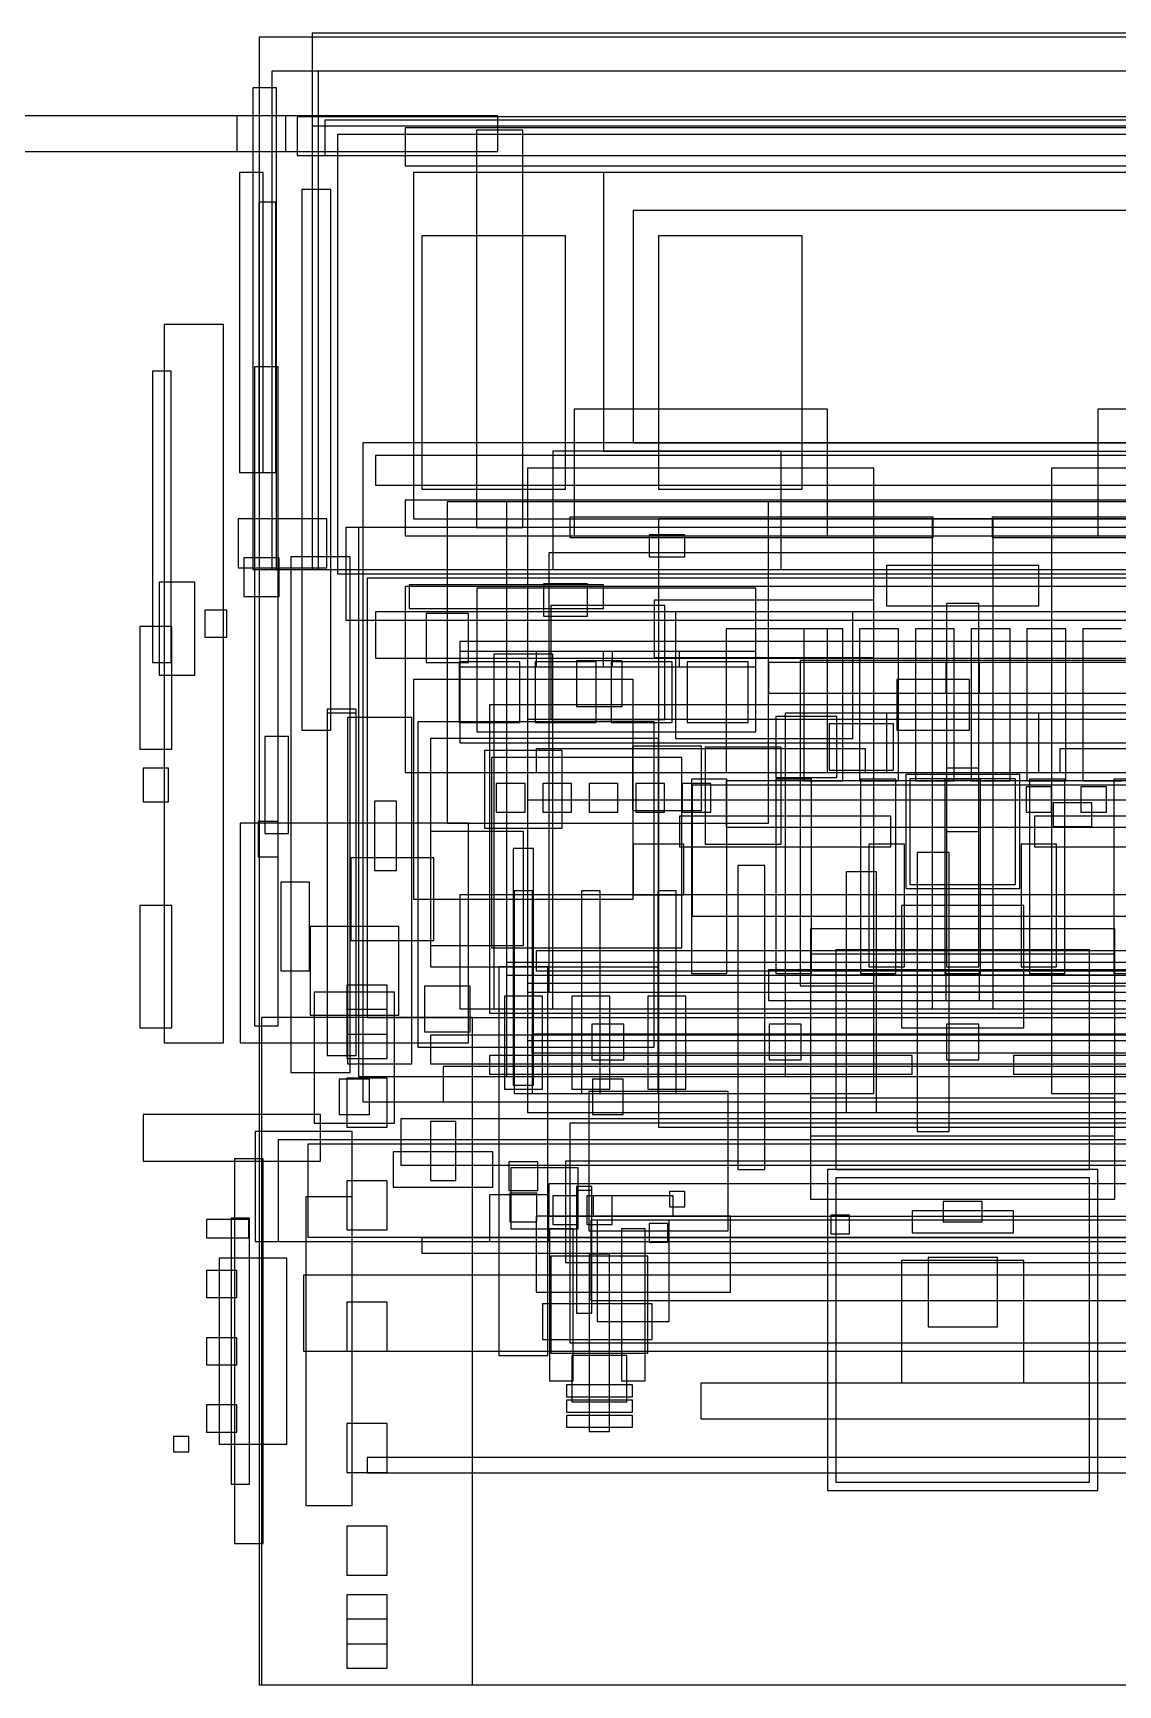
# Model space of a CAD drawing. Header units: millimetres. Extents: x 0 to 5970, y -974 to 4455.
# Drawn here: x 3900 to 5184, y 2500 to 4455 of the extents above; entities that cross this region are included whole.
import ezdxf

# ---------------------------------------------------------------- set-up
doc = ezdxf.new("R2010")
doc.units = ezdxf.units.MM

msp = doc.modelspace()

# ---------------------------------------------------------------- linework, layer by layer
at = {"layer": 'BODY'}
for p, q in [((5660, 4343), (4340, 4343)), ((4340, 4343), (4340, 4298)), ((5740, 4335), (4260, 4335)), ((4260, 4335), (4260, 3815)), ((4479.5, 4340), (4424.5, 4340)), ((4424.5, 4340), (4424.5, 3870)), ((4479.5, 3870), (4479.5, 4340)), ((4340, 4298), (5660, 4298)), ((5650, 4290), (4350, 4290)), ((4350, 4290), (4350, 3880)), ((4125, 4110), (4055, 4110)), ((4055, 4110), (4055, 3260)), ((4125, 3260), (4125, 4110)), ((4063, 4055), (4041, 4055)), ((4041, 4055), (4041, 3710)), ((4063, 3710), (4063, 4055)), ((4190, 4060), (4162, 4060)), ((4162, 4060), (4162, 3280)), ((4190, 4060), (4162, 4060)), ((4162, 4060), (4162, 3280)), ((4190, 3280), (4190, 4060)), ((4190, 3280), (4190, 4060)), ((5710, 3970), (4290, 3970)), ((4290, 3970), (4290, 3190)), ((5695, 3955), (4305, 3955)), ((4305, 3955), (4305, 3920)), ((4305, 3920), (5695, 3920)), ((5660, 3902), (4340, 3902)), ((4340, 3902), (4340, 3860)), ((4247.5, 3880), (4142.5, 3880)), ((4142.5, 3880), (4142.5, 3822)), ((4247.5, 3822), (4247.5, 3880)), ((4350, 3880), (5650, 3880)), ((4965, 3882), (4535, 3882)), ((4535, 3882), (4535, 3858)), ((5360, 3880), (4640, 3880)), ((4640, 3880), (4640, 3160)), ((5036, 3880), (4964, 3880)), ((4964, 3880), (4964, 3300)), ((4965, 3858), (4965, 3882)), ((5465, 3882), (5035, 3882)), ((5035, 3882), (5035, 3858)), ((5036, 3300), (5036, 3880)), ((5730, 3870), (4270, 3870)), ((4270, 3870), (4270, 3760)), ((5715, 3870), (4285, 3870)), ((4285, 3870), (4285, 3220)), ((4340, 3860), (5660, 3860)), ((4424.5, 3870), (4479.5, 3870)), ((4535, 3858), (4965, 3858)), ((4671, 3861), (4629, 3861)), ((4629, 3861), (4629, 3835)), ((4671, 3835), (4671, 3861)), ((5035, 3858), (5465, 3858)), ((4275, 3835), (4205, 3835)), ((4205, 3835), (4205, 3225)), ((4275, 3225), (4275, 3835)), ((4629, 3835), (4671, 3835)), ((4142.5, 3822), (4247.5, 3822)), ((4260, 3815), (5740, 3815)), ((5090, 3825), (4910, 3825)), ((4910, 3825), (4910, 3777)), ((5090, 3777), (5090, 3825)), ((4091, 3805), (4049, 3805)), ((4049, 3805), (4049, 3695)), ((4091, 3695), (4091, 3805)), ((5705, 3810), (4295, 3810)), ((4295, 3810), (4295, 3290)), ((4575, 3802), (4345, 3802)), ((4345, 3802), (4345, 3774)), ((4556, 3803), (4504, 3803)), ((4504, 3803), (4504, 3765)), ((4556, 3765), (4556, 3803)), ((4575, 3774), (4575, 3802)), ((4345, 3774), (4575, 3774)), ((4910, 3777), (5090, 3777)), ((4129, 3772), (4103, 3772)), ((4103, 3772), (4103, 3740)), ((4129, 3740), (4129, 3772)), ((4270, 3760), (5730, 3760)), ((5695, 3770), (4305, 3770)), ((4305, 3770), (4305, 3715)), ((4415, 3768), (4365, 3768)), ((4365, 3768), (4365, 3710)), ((4415, 3710), (4415, 3768)), ((4504, 3765), (4556, 3765)), ((4064, 3752.5), (4026, 3752.5)), ((4026, 3752.5), (4026, 3607.5)), ((4064, 3607.5), (4064, 3752.5)), ((4103, 3740), (4129, 3740)), ((5595, 3735), (4405, 3735)), ((4405, 3735), (4405, 3615)), ((4305, 3715), (5695, 3715)), ((4515, 3720), (4445, 3720)), ((4445, 3720), (4445, 3300)), ((4515, 3300), (4515, 3720)), ((4041, 3710), (4063, 3710)), ((4049, 3695), (4091, 3695)), ((4365, 3710), (4415, 3710)), ((4597, 3712), (4543, 3712)), ((4543, 3712), (4543, 3658)), ((4597, 3658), (4597, 3712)), ((5192.5, 3712.5), (4807.5, 3712.5)), ((4807.5, 3712.5), (4807.5, 3327.5)), ((4543, 3658), (4597, 3658)), ((4282, 3655), (4248, 3655)), ((4248, 3655), (4248, 3245)), ((4282, 3650), (4248, 3650)), ((4248, 3650), (4248, 3245)), ((4282, 3245), (4282, 3655)), ((4282, 3245), (4282, 3650)), ((4635, 3640), (4355, 3640)), ((4355, 3640), (4355, 3255)), ((4635, 3255), (4635, 3640)), ((4202, 3622.5), (4174, 3622.5)), ((4174, 3622.5), (4174, 3507.5)), ((4202, 3507.5), (4202, 3622.5)), ((4026, 3607.5), (4064, 3607.5)), ((4405, 3615), (5595, 3615)), ((4060, 3585), (4030, 3585)), ((4030, 3585), (4030, 3545)), ((4060, 3545), (4060, 3585)), ((5280, 3570), (4720, 3570)), ((4720, 3570), (4720, 3515)), ((4030, 3545), (4060, 3545)), ((4415, 3520), (4145, 3520)), ((4145, 3520), (4145, 3260)), ((4190, 3522), (4166, 3522)), ((4166, 3522), (4166, 3480)), ((4190, 3480), (4190, 3522)), ((4415, 3260), (4415, 3520)), ((4174, 3507.5), (4202, 3507.5)), ((4720, 3515), (5280, 3515)), ((4166, 3480), (4190, 3480)), ((4374, 3479), (4276, 3479)), ((4276, 3479), (4276, 3381)), ((4374, 3381), (4374, 3479)), ((4227, 3450), (4193, 3450)), ((4193, 3450), (4193, 3345)), ((4227, 3345), (4227, 3450)), ((4064, 3422.5), (4026, 3422.5)), ((4026, 3422.5), (4026, 3277.5)), ((4064, 3277.5), (4064, 3422.5)), ((5595, 3435), (4405, 3435)), ((4405, 3435), (4405, 3300)), ((5180, 3395), (4820, 3395)), ((4820, 3395), (4820, 3160)), ((5180, 3160), (5180, 3395)), ((4276, 3381), (4374, 3381)), ((5180, 3365), (4820, 3365)), ((4820, 3365), (4820, 3195)), ((5180, 3195), (5180, 3365)), ((4193, 3345), (4227, 3345)), ((4417, 3327), (4363, 3327)), ((4363, 3327), (4363, 3273)), ((4417, 3273), (4417, 3327)), ((4807.5, 3327.5), (5192.5, 3327.5)), ((4327.5, 3320), (4232.5, 3320)), ((4232.5, 3320), (4232.5, 3165)), ((4327.5, 3165), (4327.5, 3320)), ((4295, 3290), (5705, 3290)), ((4405, 3300), (5595, 3300)), ((4445, 3300), (4515, 3300)), ((4964, 3300), (5036, 3300)), ((4026, 3277.5), (4064, 3277.5)), ((4162, 3280), (4190, 3280)), ((4162, 3280), (4190, 3280)), ((4363, 3273), (4417, 3273)), ((5630, 3269), (4370, 3269)), ((4370, 3269), (4370, 3235)), ((5630, 3269), (4370, 3269)), ((4370, 3269), (4370, 3235)), ((5630, 3269), (4370, 3269)), ((4370, 3269), (4370, 3235)), ((5630, 3269), (4370, 3269)), ((4370, 3269), (4370, 3235)), ((5630, 3269), (4370, 3269)), ((4370, 3269), (4370, 3235)), ((5630, 3269), (4370, 3269)), ((4370, 3269), (4370, 3235)), ((4599, 3282), (4561, 3282)), ((4561, 3282), (4561, 3240)), ((4599, 3240), (4599, 3282)), ((4809, 3282), (4771, 3282)), ((4771, 3282), (4771, 3240)), ((4809, 3240), (4809, 3282)), ((5019, 3282), (4981, 3282)), ((4981, 3282), (4981, 3240)), ((5019, 3240), (5019, 3282)), ((4055, 3260), (4125, 3260)), ((4145, 3260), (4415, 3260)), ((4355, 3255), (4635, 3255)), ((4248, 3245), (4282, 3245)), ((4248, 3245), (4282, 3245)), ((4370, 3235), (5630, 3235)), ((4370, 3235), (5630, 3235)), ((4370, 3235), (5630, 3235)), ((4370, 3235), (5630, 3235)), ((4370, 3235), (5630, 3235)), ((4370, 3235), (5630, 3235)), ((5615, 3232), (4385, 3232)), ((4385, 3232), (4385, 3190)), ((4561, 3240), (4599, 3240)), ((4771, 3240), (4809, 3240)), ((4981, 3240), (5019, 3240)), ((4205, 3225), (4275, 3225)), ((4285, 3220), (5715, 3220)), ((4290, 3190), (5710, 3190)), ((4385, 3190), (5615, 3190)), ((4820, 3195), (5180, 3195)), ((4240, 3175), (4030, 3175)), ((4030, 3175), (4030, 3120)), ((4240, 3120), (4240, 3175)), ((5665, 3170), (4335, 3170)), ((4335, 3170), (4335, 3115)), ((4232.5, 3165), (4327.5, 3165)), ((4640, 3160), (5360, 3160)), ((4820, 3160), (5180, 3160)), ((4030, 3120), (4240, 3120)), ((4335, 3115), (5665, 3115))]:
    msp.add_line(p, q, dxfattribs=at)
at = {"layer": 'BRAKE_SYSTEM'}
for p, q in [((4497, 3119), (4463, 3119)), ((4463, 3119), (4463, 3085)), ((4497, 3085), (4497, 3119)), ((4463, 3085), (4497, 3085)), ((4496, 3082), (4464, 3082)), ((4464, 3082), (4464, 3048)), ((4496, 3048), (4496, 3082)), ((4545, 3079), (4515, 3079)), ((4515, 3079), (4515, 3045)), ((4545, 3045), (4545, 3079)), ((4585, 3079), (4555, 3079)), ((4555, 3079), (4555, 3045)), ((4585, 3045), (4585, 3079)), ((4671, 3084), (4653, 3084)), ((4653, 3084), (4653, 3066)), ((4671, 3084), (4653, 3084)), ((4653, 3084), (4653, 3066)), ((4671, 3066), (4671, 3084)), ((4671, 3066), (4671, 3084)), ((5023, 3072), (4977, 3072)), ((4977, 3072), (4977, 3048)), ((5023, 3048), (5023, 3072)), ((4653, 3066), (4671, 3066)), ((4653, 3066), (4671, 3066)), ((4866, 3056), (4844, 3056)), ((4844, 3056), (4844, 3034)), ((4866, 3034), (4866, 3056)), ((5060, 3061), (4940, 3061)), ((4940, 3061), (4940, 3035)), ((5060, 3035), (5060, 3061)), ((4464, 3048), (4496, 3048)), ((4515, 3045), (4545, 3045)), ((4555, 3045), (4585, 3045)), ((4651, 3046), (4629, 3046)), ((4629, 3046), (4629, 3024)), ((4651, 3024), (4651, 3046)), ((4844, 3034), (4866, 3034)), ((4940, 3035), (5060, 3035)), ((4977, 3048), (5023, 3048)), ((5640, 3029), (4360, 3029)), ((4360, 3029), (4360, 3011)), ((4360, 3011), (5640, 3011)), ((4629, 3024), (4651, 3024))]:
    msp.add_line(p, q, dxfattribs=at)
at = {"layer": 'CHASSIS'}
for p, q in [((4400, 3167), (4370, 3167)), ((4370, 3167), (4370, 3097)), ((4400, 3167), (4370, 3167)), ((4370, 3167), (4370, 3097)), ((4400, 3167), (4370, 3167)), ((4370, 3167), (4370, 3097)), ((4400, 3167), (4370, 3167)), ((4370, 3167), (4370, 3097)), ((4400, 3167), (4370, 3167)), ((4370, 3167), (4370, 3097)), ((4400, 3097), (4400, 3167)), ((4400, 3097), (4400, 3167)), ((4400, 3097), (4400, 3167)), ((4400, 3097), (4400, 3167)), ((4400, 3097), (4400, 3167)), ((5810, 3145), (4190, 3145)), ((4190, 3145), (4190, 3025)), ((5775, 3140), (4225, 3140)), ((4225, 3140), (4225, 3030)), ((4444, 3131), (4326, 3131)), ((4326, 3131), (4326, 3089)), ((4444, 3131), (4326, 3131)), ((4326, 3131), (4326, 3089)), ((4444, 3131), (4326, 3131)), ((4326, 3131), (4326, 3089)), ((4444, 3131), (4326, 3131)), ((4326, 3131), (4326, 3089)), ((4444, 3131), (4326, 3131)), ((4326, 3131), (4326, 3089)), ((4444, 3089), (4444, 3131)), ((4444, 3089), (4444, 3131)), ((4444, 3089), (4444, 3131)), ((4444, 3089), (4444, 3131)), ((4444, 3089), (4444, 3131)), ((5470, 3120), (4530, 3120)), ((4530, 3120), (4530, 3000)), ((4326, 3089), (4444, 3089)), ((4326, 3089), (4444, 3089)), ((4326, 3089), (4444, 3089)), ((4326, 3089), (4444, 3089)), ((4326, 3089), (4444, 3089)), ((4370, 3097), (4400, 3097)), ((4370, 3097), (4400, 3097)), ((4370, 3097), (4400, 3097)), ((4370, 3097), (4400, 3097)), ((4370, 3097), (4400, 3097)), ((4561, 3090), (4543, 3090)), ((4543, 3090), (4543, 2940)), ((4561, 2940), (4561, 3090)), ((4510, 3080), (4440, 3080)), ((4440, 3080), (4440, 3025)), ((4510, 3080), (4440, 3080)), ((4440, 3080), (4440, 3025)), ((4510, 3080), (4440, 3080)), ((4440, 3080), (4440, 3025)), ((4510, 3080), (4440, 3080)), ((4440, 3080), (4440, 3025)), ((4510, 3080), (4440, 3080)), ((4440, 3080), (4440, 3025)), ((4510, 3025), (4510, 3080)), ((4510, 3025), (4510, 3080)), ((4510, 3025), (4510, 3080)), ((4510, 3025), (4510, 3080)), ((4510, 3025), (4510, 3080)), ((4561, 3085), (4543, 3085)), ((4543, 3085), (4543, 2940)), ((4561, 2940), (4561, 3085)), ((4657.5, 3079), (4562.5, 3079)), ((4562.5, 3079), (4562.5, 3055)), ((4657.5, 3079), (4562.5, 3079)), ((4562.5, 3079), (4562.5, 3055)), ((4657.5, 3055), (4657.5, 3079)), ((4657.5, 3055), (4657.5, 3079)), ((4725, 3055), (4495, 3055)), ((4495, 3055), (4495, 2965)), ((4725, 3055), (4495, 3055)), ((4495, 3055), (4495, 2965)), ((4725, 3055), (4495, 3055)), ((4495, 3055), (4495, 2965)), ((4725, 3055), (4495, 3055)), ((4495, 3055), (4495, 2965)), ((4725, 3055), (4495, 3055)), ((4495, 3055), (4495, 2965)), ((4725, 3055), (4495, 3055)), ((4495, 3055), (4495, 2965)), ((5440, 3050), (4560, 3050)), ((4560, 3050), (4560, 2955)), ((5440, 3050), (4560, 3050)), ((4560, 3050), (4560, 2955)), ((5440, 3050), (4560, 3050)), ((4560, 3050), (4560, 2955)), ((5440, 3050), (4560, 3050)), ((4560, 3050), (4560, 2955)), ((5440, 3050), (4560, 3050)), ((4560, 3050), (4560, 2955)), ((4562.5, 3055), (4657.5, 3055)), ((4562.5, 3055), (4657.5, 3055)), ((4652.5, 3050), (4567.5, 3050)), ((4567.5, 3050), (4567.5, 2930)), ((4652.5, 2930), (4652.5, 3050)), ((4725, 2965), (4725, 3055)), ((4725, 2965), (4725, 3055)), ((4725, 2965), (4725, 3055)), ((4725, 2965), (4725, 3055)), ((4725, 2965), (4725, 3055)), ((4725, 2965), (4725, 3055)), ((4539, 3040), (4511, 3040)), ((4511, 3040), (4511, 2860)), ((4539, 3040), (4511, 3040)), ((4511, 3040), (4511, 2860)), ((4539, 3040), (4511, 3040)), ((4511, 3040), (4511, 2860)), ((4539, 3040), (4511, 3040)), ((4511, 3040), (4511, 2860)), ((4539, 2860), (4539, 3040)), ((4539, 2860), (4539, 3040)), ((4539, 2860), (4539, 3040)), ((4539, 2860), (4539, 3040)), ((4624, 3040), (4596, 3040)), ((4596, 3040), (4596, 2860)), ((4624, 3040), (4596, 3040)), ((4596, 3040), (4596, 2860)), ((4624, 3040), (4596, 3040)), ((4596, 3040), (4596, 2860)), ((4624, 3040), (4596, 3040)), ((4596, 3040), (4596, 2860)), ((4624, 2860), (4624, 3040)), ((4624, 2860), (4624, 3040)), ((4624, 2860), (4624, 3040)), ((4624, 2860), (4624, 3040)), ((4190, 3025), (5810, 3025)), ((4225, 3030), (5775, 3030)), ((4440, 3025), (4510, 3025)), ((4440, 3025), (4510, 3025)), ((4440, 3025), (4510, 3025)), ((4440, 3025), (4510, 3025)), ((4440, 3025), (4510, 3025)), ((4627.5, 3007.5), (4512.5, 3007.5)), ((4512.5, 3007.5), (4512.5, 2892.5)), ((4530, 3000), (5470, 3000)), ((4627.5, 2892.5), (4627.5, 3007.5)), ((4495, 2965), (4725, 2965)), ((4495, 2965), (4725, 2965)), ((4495, 2965), (4725, 2965)), ((4495, 2965), (4725, 2965)), ((4495, 2965), (4725, 2965)), ((4495, 2965), (4725, 2965)), ((4560, 2955), (5440, 2955)), ((4560, 2955), (5440, 2955)), ((4560, 2955), (5440, 2955)), ((4560, 2955), (5440, 2955)), ((4560, 2955), (5440, 2955)), ((4632.5, 2951), (4502.5, 2951)), ((4502.5, 2951), (4502.5, 2909)), ((4632.5, 2951), (4502.5, 2951)), ((4502.5, 2951), (4502.5, 2909)), ((4632.5, 2951), (4502.5, 2951)), ((4502.5, 2951), (4502.5, 2909)), ((4632.5, 2951), (4502.5, 2951)), ((4502.5, 2951), (4502.5, 2909)), ((4543, 2940), (4561, 2940)), ((4543, 2940), (4561, 2940)), ((4632.5, 2909), (4632.5, 2951)), ((4632.5, 2909), (4632.5, 2951)), ((4632.5, 2909), (4632.5, 2951)), ((4632.5, 2909), (4632.5, 2951)), ((4567.5, 2930), (4652.5, 2930)), ((4502.5, 2909), (4632.5, 2909)), ((4502.5, 2909), (4632.5, 2909)), ((4502.5, 2909), (4632.5, 2909)), ((4502.5, 2909), (4632.5, 2909)), ((4512.5, 2892.5), (4627.5, 2892.5)), ((4511, 2860), (4539, 2860)), ((4511, 2860), (4539, 2860)), ((4511, 2860), (4539, 2860)), ((4511, 2860), (4539, 2860)), ((4596, 2860), (4624, 2860)), ((4596, 2860), (4624, 2860)), ((4596, 2860), (4624, 2860)), ((4596, 2860), (4624, 2860)), ((5310, 2857), (4690, 2857)), ((4690, 2857), (4690, 2815)), ((4690, 2815), (5310, 2815))]:
    msp.add_line(p, q, dxfattribs=at)
at = {"layer": 'DATUM'}
for p, q in [((4084, 2794), (4066, 2794)), ((4066, 2794), (4066, 2776)), ((4084, 2776), (4084, 2794)), ((4066, 2776), (4084, 2776)), ((5705, 2769), (4295, 2769)), ((4295, 2769), (4295, 2751)), ((5705, 2769), (4295, 2769)), ((4295, 2769), (4295, 2751)), ((4295, 2751), (5705, 2751)), ((4295, 2751), (5705, 2751))]:
    msp.add_line(p, q, dxfattribs=at)
at = {"layer": 'ENGINE_BAY'}
for p, q in [((5490, 3840), (4510, 3840)), ((4510, 3840), (4510, 3320)), ((4895, 3784), (4635, 3784)), ((4635, 3784), (4635, 3716)), ((4895, 3716), (4895, 3784)), ((5019, 3780), (4981, 3780)), ((4981, 3780), (4981, 3510)), ((5019, 3510), (5019, 3780)), ((4870, 3770), (4660, 3770)), ((4660, 3770), (4660, 3620)), ((4870, 3620), (4870, 3770)), ((4840, 3750), (4720, 3750)), ((4720, 3750), (4720, 3580)), ((4858, 3750), (4812, 3750)), ((4812, 3750), (4812, 3570)), ((4840, 3580), (4840, 3750)), ((4858, 3570), (4858, 3750)), ((4924, 3750), (4878, 3750)), ((4878, 3750), (4878, 3570)), ((4924, 3570), (4924, 3750)), ((4990, 3750), (4944, 3750)), ((4944, 3750), (4944, 3570)), ((4990, 3570), (4990, 3750)), ((5056, 3750), (5010, 3750)), ((5010, 3750), (5010, 3570)), ((5056, 3570), (5056, 3750)), ((5122, 3750), (5076, 3750)), ((5076, 3750), (5076, 3570)), ((5122, 3570), (5122, 3750)), ((5188, 3750), (5142, 3750)), ((5142, 3750), (5142, 3570)), ((4635, 3716), (4895, 3716)), ((5020, 3709.865), (4770, 3709.865)), ((4770, 3709.865), (4770, 3673.865)), ((5230, 3709.865), (4980, 3709.865)), ((4980, 3709.865), (4980, 3673.865)), ((5020, 3673.865), (5020, 3709.865)), ((4610, 3690), (4350, 3690)), ((4350, 3690), (4350, 3430)), ((4610, 3430), (4610, 3690)), ((4770, 3673.865), (5020, 3673.865)), ((4980, 3673.865), (5230, 3673.865)), ((5515, 3642.5), (4485, 3642.5)), ((4485, 3642.5), (4485, 3547.5)), ((4851, 3646), (4779, 3646)), ((4779, 3646), (4779, 3574)), ((5210, 3650), (4790, 3650)), ((4790, 3650), (4790, 3220)), ((4851, 3574), (4851, 3646)), ((5090, 3650), (4910, 3650)), ((4910, 3650), (4910, 3580)), ((5090, 3580), (5090, 3650)), ((4660, 3620), (4870, 3620)), ((4526, 3606), (4434, 3606)), ((4434, 3606), (4434, 3514)), ((4526, 3514), (4526, 3606)), ((4691, 3611), (4609, 3611)), ((4609, 3611), (4609, 3535)), ((4691, 3535), (4691, 3611)), ((4785, 3610), (4695, 3610)), ((4695, 3610), (4695, 3495)), ((4785, 3495), (4785, 3610)), ((4720, 3580), (4840, 3580)), ((4910, 3580), (5090, 3580)), ((5019, 3585), (4981, 3585)), ((4981, 3585), (4981, 3350)), ((5019, 3350), (5019, 3585)), ((4779, 3574), (4851, 3574)), ((4812, 3570), (4858, 3570)), ((4878, 3570), (4924, 3570)), ((5067.5, 3577.5), (4932.5, 3577.5)), ((4932.5, 3577.5), (4932.5, 3442.5)), ((5062.5, 3572.5), (4937.5, 3572.5)), ((4937.5, 3572.5), (4937.5, 3447.5)), ((4944, 3570), (4990, 3570)), ((5010, 3570), (5056, 3570)), ((5062.5, 3447.5), (5062.5, 3572.5)), ((5067.5, 3442.5), (5067.5, 3577.5)), ((5076, 3570), (5122, 3570)), ((5142, 3570), (5188, 3570)), ((4485, 3547.5), (5515, 3547.5)), ((5153, 3544), (5107, 3544)), ((5107, 3544), (5107, 3516)), ((5153, 3516), (5153, 3544)), ((4609, 3535), (4691, 3535)), ((4915, 3528), (4665, 3528)), ((4665, 3528), (4665, 3492)), ((4915, 3492), (4915, 3528)), ((5335, 3528), (5085, 3528)), ((5085, 3528), (5085, 3492)), ((4434, 3514), (4526, 3514)), ((4981, 3510), (5019, 3510)), ((5107, 3516), (5153, 3516)), ((4665, 3492), (4915, 3492)), ((4695, 3495), (4785, 3495)), ((5085, 3492), (5335, 3492)), ((4932.5, 3442.5), (5067.5, 3442.5)), ((4937.5, 3447.5), (5062.5, 3447.5)), ((4350, 3430), (4610, 3430)), ((5072.5, 3422.5), (4927.5, 3422.5)), ((4927.5, 3422.5), (4927.5, 3277.5)), ((5072.5, 3277.5), (5072.5, 3422.5)), ((5020, 3346.135), (4770, 3346.135)), ((4770, 3346.135), (4770, 3310.135)), ((5230, 3346.135), (4980, 3346.135)), ((4980, 3346.135), (4980, 3310.135)), ((4981, 3350), (5019, 3350)), ((5020, 3310.135), (5020, 3346.135)), ((4510, 3320), (5490, 3320)), ((4770, 3310.135), (5020, 3310.135)), ((4980, 3310.135), (5230, 3310.135)), ((4927.5, 3277.5), (5072.5, 3277.5)), ((5515, 3262.5), (4485, 3262.5)), ((4485, 3262.5), (4485, 3177.5)), ((4790, 3220), (5210, 3220)), ((4485, 3177.5), (5515, 3177.5))]:
    msp.add_line(p, q, dxfattribs=at)
at = {"layer": 'FRONT_DETAIL'}
for p, q in [((5560, 3660), (4440, 3660)), ((4440, 3660), (4440, 3295)), ((4640, 3620), (4370, 3620)), ((4370, 3620), (4370, 3350)), ((4640, 3350), (4640, 3620)), ((4667.5, 3597.5), (4442.5, 3597.5)), ((4442.5, 3597.5), (4442.5, 3372.5)), ((4667.5, 3372.5), (4667.5, 3597.5)), ((4721, 3572), (4679, 3572)), ((4679, 3572), (4679, 3342)), ((5320, 3565), (4680, 3565)), ((4680, 3565), (4680, 3410)), ((4721, 3342), (4721, 3572)), ((4821, 3572), (4779, 3572)), ((4779, 3572), (4779, 3342)), ((4821, 3342), (4821, 3572)), ((4921, 3572), (4879, 3572)), ((4879, 3572), (4879, 3342)), ((4921, 3342), (4921, 3572)), ((5021, 3572), (4979, 3572)), ((4979, 3572), (4979, 3342)), ((5021, 3342), (5021, 3572)), ((5121, 3572), (5079, 3572)), ((5079, 3572), (5079, 3342)), ((5121, 3342), (5121, 3572)), ((5221, 3572), (5179, 3572)), ((5179, 3572), (5179, 3342)), ((4329.9, 3546), (4303.9, 3546)), ((4303.9, 3546), (4303.9, 3464)), ((4329.9, 3464), (4329.9, 3546)), ((4303.9, 3464), (4329.9, 3464)), ((4680, 3410), (5320, 3410)), ((4332.5, 3397.5), (4227.5, 3397.5)), ((4227.5, 3397.5), (4227.5, 3292.5)), ((4332.5, 3292.5), (4332.5, 3397.5)), ((4442.5, 3372.5), (4667.5, 3372.5)), ((4370, 3350), (4640, 3350)), ((4679, 3342), (4721, 3342)), ((4779, 3342), (4821, 3342)), ((4879, 3342), (4921, 3342)), ((4979, 3342), (5021, 3342)), ((5079, 3342), (5121, 3342)), ((5179, 3342), (5221, 3342)), ((5180, 3320), (4820, 3320)), ((4820, 3320), (4820, 3150)), ((5180, 3150), (5180, 3320)), ((4227.5, 3292.5), (4332.5, 3292.5)), ((4440, 3295), (5560, 3295)), ((4722.5, 3202.5), (4557.5, 3202.5)), ((4557.5, 3202.5), (4557.5, 3037.5)), ((4722.5, 3037.5), (4722.5, 3202.5)), ((4277.5, 3155), (4162.5, 3155)), ((4162.5, 3155), (4162.5, 3025)), ((4277.5, 3025), (4277.5, 3155)), ((4820, 3150), (5180, 3150)), ((4557.5, 3037.5), (4722.5, 3037.5)), ((4162.5, 3025), (4277.5, 3025))]:
    msp.add_line(p, q, dxfattribs=at)
at = {"layer": 'FUEL_SYSTEM'}
for p, q in [((4348, 3645), (4272, 3645)), ((4272, 3645), (4272, 3235)), ((4348, 3235), (4348, 3645)), ((4272, 3235), (4348, 3235)), ((5465, 3165), (4535, 3165)), ((4535, 3165), (4535, 2905)), ((5490, 3093), (4510, 3093)), ((4510, 3093), (4510, 3055)), ((5490, 3093), (4510, 3093)), ((4510, 3093), (4510, 3055)), ((4510, 3055), (5490, 3055)), ((4510, 3055), (5490, 3055)), ((4535, 2905), (5465, 2905))]:
    msp.add_line(p, q, dxfattribs=at)
at = {"layer": 'HARD_TOP'}
for p, q in [((5770, 4455), (4230, 4455)), ((4230, 4455), (4230, 4345)), ((4237.5, 4410), (4182.5, 4410)), ((4182.5, 4410), (4182.5, 3820)), ((5770, 4410), (4230, 4410)), ((4230, 4410), (4230, 3820)), ((4237.5, 3820), (4237.5, 4410)), ((4188, 4390), (4160, 4390)), ((4160, 4390), (4160, 3820)), ((4188, 4390), (4160, 4390)), ((4160, 4390), (4160, 3820)), ((4188, 4390), (4160, 4390)), ((4160, 4390), (4160, 3820)), ((4188, 4390), (4160, 4390)), ((4160, 4390), (4160, 3820)), ((4188, 3820), (4188, 4390)), ((4188, 3820), (4188, 4390)), ((4188, 3820), (4188, 4390)), ((4188, 3820), (4188, 4390)), ((4450, 4357), (2250, 4357)), ((4450, 4357), (2250, 4357)), ((4199, 4357), (4141, 4357)), ((4141, 4357), (4141, 4315)), ((4199, 4315), (4199, 4357)), ((5787.5, 4356), (4212.5, 4356)), ((4212.5, 4356), (4212.5, 4310)), ((4230, 4345), (5770, 4345)), ((5755, 4352), (4245, 4352)), ((4245, 4352), (4245, 4310)), ((5755, 4352), (4245, 4352)), ((4245, 4352), (4245, 4310)), ((5755, 4352), (4245, 4352)), ((4245, 4352), (4245, 4310)), ((5755, 4352), (4245, 4352)), ((4245, 4352), (4245, 4310)), ((4450, 4315), (4450, 4357)), ((4450, 4315), (4450, 4357)), ((2250, 4315), (4450, 4315)), ((2250, 4315), (4450, 4315)), ((4141, 4315), (4199, 4315)), ((4212.5, 4310), (5787.5, 4310)), ((4245, 4310), (5755, 4310)), ((4245, 4310), (5755, 4310)), ((4245, 4310), (5755, 4310)), ((4245, 4310), (5755, 4310)), ((4172, 4290), (4144, 4290)), ((4144, 4290), (4144, 3935)), ((4172, 4290), (4144, 4290)), ((4144, 4290), (4144, 3935)), ((4172, 3935), (4172, 4290)), ((4172, 3935), (4172, 4290)), ((5425, 4290), (4575, 4290)), ((4575, 4290), (4575, 3960)), ((4252, 4270), (4218, 4270)), ((4218, 4270), (4218, 3630)), ((4252, 4270), (4218, 4270)), ((4218, 4270), (4218, 3630)), ((4252, 4270), (4218, 4270)), ((4218, 4270), (4218, 3630)), ((4252, 4270), (4218, 4270)), ((4218, 4270), (4218, 3630)), ((4252, 3630), (4252, 4270)), ((4252, 3630), (4252, 4270)), ((4252, 3630), (4252, 4270)), ((4252, 3630), (4252, 4270)), ((4187, 4255), (4167, 4255)), ((4167, 4255), (4167, 3935)), ((4187, 4255), (4167, 4255)), ((4167, 4255), (4167, 3935)), ((4187, 3935), (4187, 4255)), ((4187, 3935), (4187, 4255)), ((5390, 4245), (4610, 4245)), ((4610, 4245), (4610, 3970)), ((4530, 4215), (4360, 4215)), ((4360, 4215), (4360, 3915)), ((4530, 3915), (4530, 4215)), ((4810, 4215), (4640, 4215)), ((4640, 4215), (4640, 3915)), ((4810, 3915), (4810, 4215)), ((4610, 3970), (5390, 3970)), ((4575, 3960), (5425, 3960)), ((4144, 3935), (4172, 3935)), ((4144, 3935), (4172, 3935)), ((4167, 3935), (4187, 3935)), ((4167, 3935), (4187, 3935)), ((4360, 3915), (4530, 3915)), ((4640, 3915), (4810, 3915)), ((4191, 3834), (4149, 3834)), ((4149, 3834), (4149, 3788)), ((4191, 3788), (4191, 3834)), ((4160, 3820), (4188, 3820)), ((4160, 3820), (4188, 3820)), ((4160, 3820), (4188, 3820)), ((4160, 3820), (4188, 3820)), ((4182.5, 3820), (4237.5, 3820)), ((4230, 3820), (5770, 3820)), ((4149, 3788), (4191, 3788)), ((4218, 3630), (4252, 3630)), ((4218, 3630), (4252, 3630)), ((4218, 3630), (4252, 3630)), ((4218, 3630), (4252, 3630))]:
    msp.add_line(p, q, dxfattribs=at)
at = {"layer": 'INTERIOR'}
for p, q in [((4840, 4010), (4540, 4010)), ((4540, 4010), (4540, 3860)), ((4840, 3860), (4840, 4010)), ((5460, 4010), (5160, 4010)), ((5160, 4010), (5160, 3860)), ((4785, 3960), (4515, 3960)), ((4515, 3960), (4515, 3820)), ((4785, 3820), (4785, 3960)), ((4895, 3940), (4485, 3940)), ((4485, 3940), (4485, 3320)), ((4895, 3320), (4895, 3940)), ((5515, 3940), (5105, 3940)), ((5105, 3940), (5105, 3320)), ((4770, 3900), (4390, 3900)), ((4390, 3900), (4390, 3520)), ((5540, 3900), (4460, 3900)), ((4460, 3900), (4460, 3340)), ((4770, 3520), (4770, 3900)), ((4540, 3860), (4840, 3860)), ((5160, 3860), (5460, 3860)), ((4515, 3820), (4785, 3820)), ((5660, 3800), (4340, 3800)), ((4340, 3800), (4340, 3580)), ((4755, 3798), (4425, 3798)), ((4425, 3798), (4425, 3628)), ((4755, 3628), (4755, 3798)), ((4647.5, 3777.5), (4512.5, 3777.5)), ((4512.5, 3777.5), (4512.5, 3642.5)), ((4647.5, 3642.5), (4647.5, 3777.5)), ((4575, 3723), (4405, 3723)), ((4405, 3723), (4405, 3705)), ((4665, 3723), (4495, 3723)), ((4495, 3723), (4495, 3705)), ((4575, 3705), (4575, 3723)), ((4755, 3723), (4585, 3723)), ((4585, 3723), (4585, 3705)), ((4665, 3705), (4665, 3723)), ((4755, 3705), (4755, 3723)), ((4476, 3711), (4404, 3711)), ((4404, 3711), (4404, 3639)), ((4405, 3705), (4575, 3705)), ((4476, 3639), (4476, 3711)), ((4566, 3711), (4494, 3711)), ((4494, 3711), (4494, 3639)), ((4495, 3705), (4665, 3705)), ((4566, 3639), (4566, 3711)), ((4656, 3711), (4584, 3711)), ((4584, 3711), (4584, 3639)), ((4585, 3705), (4755, 3705)), ((4656, 3639), (4656, 3711)), ((4746, 3711), (4674, 3711)), ((4674, 3711), (4674, 3639)), ((4746, 3639), (4746, 3711)), ((5008, 3690), (4922, 3690)), ((4922, 3690), (4922, 3630)), ((5008, 3630), (5008, 3690)), ((4404, 3639), (4476, 3639)), ((4494, 3639), (4566, 3639)), ((4512.5, 3642.5), (4647.5, 3642.5)), ((4584, 3639), (4656, 3639)), ((4674, 3639), (4746, 3639)), ((4918, 3637.5), (4842, 3637.5)), ((4842, 3637.5), (4842, 3582.5)), ((4918, 3582.5), (4918, 3637.5)), ((4425, 3628), (4755, 3628)), ((4922, 3630), (5008, 3630)), ((4885, 3608), (4495, 3608)), ((4495, 3608), (4495, 3580)), ((4885, 3580), (4885, 3608)), ((5505, 3608), (5115, 3608)), ((5115, 3608), (5115, 3580)), ((4340, 3580), (5660, 3580)), ((4495, 3580), (4885, 3580)), ((4842, 3582.5), (4918, 3582.5)), ((5115, 3580), (5505, 3580)), ((4482, 3567), (4448, 3567)), ((4448, 3567), (4448, 3533)), ((4482, 3533), (4482, 3567)), ((4537, 3567), (4503, 3567)), ((4503, 3567), (4503, 3533)), ((4537, 3533), (4537, 3567)), ((4592, 3567), (4558, 3567)), ((4558, 3567), (4558, 3533)), ((4592, 3533), (4592, 3567)), ((4647, 3567), (4613, 3567)), ((4613, 3567), (4613, 3533)), ((4647, 3533), (4647, 3567)), ((4702, 3567), (4668, 3567)), ((4668, 3567), (4668, 3533)), ((4702, 3533), (4702, 3567)), ((5105, 3563), (5075, 3563)), ((5075, 3563), (5075, 3533)), ((5105, 3533), (5105, 3563)), ((5170, 3563), (5140, 3563)), ((5140, 3563), (5140, 3533)), ((5170, 3533), (5170, 3563)), ((4390, 3520), (4770, 3520)), ((4448, 3533), (4482, 3533)), ((4503, 3533), (4537, 3533)), ((4558, 3533), (4592, 3533)), ((4613, 3533), (4647, 3533)), ((4668, 3533), (4702, 3533)), ((5075, 3533), (5105, 3533)), ((5140, 3533), (5170, 3533)), ((4670, 3495), (4610, 3495)), ((4610, 3495), (4610, 3435)), ((4670, 3435), (4670, 3495)), ((4931, 3495), (4889, 3495)), ((4889, 3495), (4889, 3350)), ((4931, 3350), (4931, 3495)), ((4984, 3485), (4946, 3485)), ((4946, 3485), (4946, 3155)), ((4984, 3155), (4984, 3485)), ((5111, 3495), (5069, 3495)), ((5069, 3495), (5069, 3350)), ((5111, 3350), (5111, 3495)), ((4766, 3470), (4734, 3470)), ((4734, 3470), (4734, 3110)), ((4766, 3110), (4766, 3470)), ((4898, 3462.5), (4862, 3462.5)), ((4862, 3462.5), (4862, 3177.5)), ((4898, 3177.5), (4898, 3462.5)), ((4491, 3440), (4469, 3440)), ((4469, 3440), (4469, 3200)), ((4491, 3200), (4491, 3440)), ((4571, 3440), (4549, 3440)), ((4549, 3440), (4549, 3200)), ((4571, 3200), (4571, 3440)), ((4610, 3435), (4670, 3435)), ((4661, 3440), (4639, 3440)), ((4639, 3440), (4639, 3200)), ((4661, 3200), (4661, 3440)), ((5505, 3369), (4495, 3369)), ((4495, 3369), (4495, 3345)), ((5540, 3355), (4460, 3355)), ((4460, 3355), (4460, 3220)), ((4495, 3345), (5505, 3345)), ((4889, 3350), (4931, 3350)), ((5069, 3350), (5111, 3350)), ((4460, 3340), (5540, 3340)), ((4895, 3330), (4485, 3330)), ((4485, 3330), (4485, 3200)), ((4895, 3200), (4895, 3330)), ((5515, 3330), (5105, 3330)), ((5105, 3330), (5105, 3200)), ((4502.5, 3315), (4457.5, 3315)), ((4457.5, 3315), (4457.5, 3205)), ((4485, 3320), (4895, 3320)), ((4502.5, 3205), (4502.5, 3315)), ((4582.5, 3315), (4537.5, 3315)), ((4537.5, 3315), (4537.5, 3205)), ((4582.5, 3205), (4582.5, 3315)), ((4672.5, 3315), (4627.5, 3315)), ((4627.5, 3315), (4627.5, 3205)), ((4672.5, 3205), (4672.5, 3315)), ((5105, 3320), (5515, 3320)), ((5510, 3270), (4490, 3270)), ((4490, 3270), (4490, 3248)), ((4490, 3248), (5510, 3248)), ((4940, 3245), (4440, 3245)), ((4440, 3245), (4440, 3223)), ((4940, 3223), (4940, 3245)), ((5560, 3245), (5060, 3245)), ((5060, 3245), (5060, 3223)), ((4298, 3217), (4262, 3217)), ((4262, 3217), (4262, 3175)), ((4298, 3217), (4262, 3217)), ((4262, 3217), (4262, 3175)), ((4298, 3175), (4298, 3217)), ((4298, 3175), (4298, 3217)), ((4440, 3223), (4940, 3223)), ((4460, 3220), (5540, 3220)), ((4598, 3217), (4562, 3217)), ((4562, 3217), (4562, 3175)), ((4598, 3217), (4562, 3217)), ((4562, 3217), (4562, 3175)), ((4598, 3175), (4598, 3217)), ((4598, 3175), (4598, 3217)), ((5060, 3223), (5560, 3223)), ((4457.5, 3205), (4502.5, 3205)), ((4469, 3200), (4491, 3200)), ((4485, 3200), (4895, 3200)), ((4537.5, 3205), (4582.5, 3205)), ((4549, 3200), (4571, 3200)), ((4627.5, 3205), (4672.5, 3205)), ((4639, 3200), (4661, 3200)), ((5105, 3200), (5515, 3200)), ((4262, 3175), (4298, 3175)), ((4262, 3175), (4298, 3175)), ((4562, 3175), (4598, 3175)), ((4562, 3175), (4598, 3175)), ((4862, 3177.5), (4898, 3177.5)), ((4946, 3155), (4984, 3155)), ((4734, 3110), (4766, 3110))]:
    msp.add_line(p, q, dxfattribs=at)
at = {"layer": 'OVERALL'}
for p, q in [((5832.5, 4450), (4167.5, 4450)), ((4167.5, 4450), (4167.5, 2500)), ((4167.5, 2500), (5832.5, 2500))]:
    msp.add_line(p, q, dxfattribs=at)
at = {"layer": 'RUNNING_GEAR'}
for p, q in [((4480, 3510), (4370, 3510)), ((4370, 3510), (4370, 3375)), ((4480, 3510), (4370, 3510)), ((4370, 3510), (4370, 3375)), ((4480, 3375), (4480, 3510)), ((4480, 3375), (4480, 3510)), ((4492, 3490), (4468, 3490)), ((4468, 3490), (4468, 3210)), ((4492, 3490), (4468, 3490)), ((4468, 3490), (4468, 3210)), ((4492, 3210), (4492, 3490)), ((4492, 3210), (4492, 3490)), ((4370, 3375), (4480, 3375)), ((4370, 3375), (4480, 3375)), ((5150, 3370), (4850, 3370)), ((4850, 3370), (4850, 3110)), ((5150, 3110), (5150, 3370)), ((4509, 3350), (4451, 3350)), ((4451, 3350), (4451, 2890)), ((4509, 3350), (4451, 3350)), ((4451, 3350), (4451, 2890)), ((4509, 2890), (4509, 3350)), ((4509, 2890), (4509, 3350)), ((4319, 3328), (4271, 3328)), ((4271, 3328), (4271, 3270)), ((4319, 3328), (4271, 3328)), ((4271, 3328), (4271, 3270)), ((4319, 3270), (4319, 3328)), ((4319, 3270), (4319, 3328)), ((5180, 3340), (4820, 3340)), ((4820, 3340), (4820, 3075)), ((5180, 3075), (5180, 3340)), ((4420, 3290), (4170, 3290)), ((4170, 3290), (4170, 2500)), ((4420, 3290), (4170, 3290)), ((4170, 3290), (4170, 2500)), ((4319, 3299.455), (4271, 3299.455)), ((4271, 3299.455), (4271, 3241.455)), ((4319, 3299.455), (4271, 3299.455)), ((4271, 3299.455), (4271, 3241.455)), ((4319, 3299.455), (4271, 3299.455)), ((4271, 3299.455), (4271, 3241.455)), ((4319, 3299.455), (4271, 3299.455)), ((4271, 3299.455), (4271, 3241.455)), ((4319, 3241.455), (4319, 3299.455)), ((4319, 3241.455), (4319, 3299.455)), ((4319, 3241.455), (4319, 3299.455)), ((4319, 3241.455), (4319, 3299.455)), ((4420, 2500), (4420, 3290)), ((4420, 2500), (4420, 3290)), ((4271, 3270), (4319, 3270)), ((4271, 3270), (4319, 3270)), ((4271, 3241.455), (4319, 3241.455)), ((4271, 3241.455), (4319, 3241.455)), ((4271, 3241.455), (4319, 3241.455)), ((4271, 3241.455), (4319, 3241.455)), ((4319, 3218.165), (4271, 3218.165)), ((4271, 3218.165), (4271, 3160.165)), ((4319, 3218.165), (4271, 3218.165)), ((4271, 3218.165), (4271, 3160.165)), ((4319, 3218.165), (4271, 3218.165)), ((4271, 3218.165), (4271, 3160.165)), ((4319, 3218.165), (4271, 3218.165)), ((4271, 3218.165), (4271, 3160.165)), ((4319, 3160.165), (4319, 3218.165)), ((4319, 3160.165), (4319, 3218.165)), ((4319, 3160.165), (4319, 3218.165)), ((4319, 3160.165), (4319, 3218.165)), ((4468, 3210), (4492, 3210)), ((4468, 3210), (4492, 3210)), ((4271, 3160.165), (4319, 3160.165)), ((4271, 3160.165), (4319, 3160.165)), ((4271, 3160.165), (4319, 3160.165)), ((4271, 3160.165), (4319, 3160.165)), ((4172, 3122.5), (4138, 3122.5)), ((4138, 3122.5), (4138, 2667.5)), ((4172, 3122.5), (4138, 3122.5)), ((4138, 3122.5), (4138, 2667.5)), ((4172, 2667.5), (4172, 3122.5)), ((4172, 2667.5), (4172, 3122.5)), ((4545, 3112), (4465, 3112)), ((4465, 3112), (4465, 3040)), ((4545, 3112), (4465, 3112)), ((4465, 3112), (4465, 3040)), ((4545, 3040), (4545, 3112)), ((4545, 3040), (4545, 3112)), ((5160, 3110), (4840, 3110)), ((4840, 3110), (4840, 2730)), ((4850, 3110), (5150, 3110)), ((5160, 2730), (5160, 3110)), ((4319, 3096.506), (4271, 3096.506)), ((4271, 3096.506), (4271, 3038.506)), ((4319, 3096.506), (4271, 3096.506)), ((4271, 3096.506), (4271, 3038.506)), ((4319, 3096.506), (4271, 3096.506)), ((4271, 3096.506), (4271, 3038.506)), ((4319, 3096.506), (4271, 3096.506)), ((4271, 3096.506), (4271, 3038.506)), ((4319, 3038.506), (4319, 3096.506)), ((4319, 3038.506), (4319, 3096.506)), ((4319, 3038.506), (4319, 3096.506)), ((4319, 3038.506), (4319, 3096.506)), ((5150, 3100), (4850, 3100)), ((4850, 3100), (4850, 2740)), ((5150, 2740), (5150, 3100)), ((4277.5, 3077.5), (4222.5, 3077.5)), ((4222.5, 3077.5), (4222.5, 2712.5)), ((4277.5, 3077.5), (4222.5, 3077.5)), ((4222.5, 3077.5), (4222.5, 2712.5)), ((4277.5, 2712.5), (4277.5, 3077.5)), ((4277.5, 2712.5), (4277.5, 3077.5)), ((4820, 3075), (5180, 3075)), ((4155, 3051), (4105, 3051)), ((4105, 3051), (4105, 3029)), ((4155, 3051), (4105, 3051)), ((4105, 3051), (4105, 3029)), ((4156, 3052.5), (4134, 3052.5)), ((4134, 3052.5), (4134, 2737.5)), ((4156, 3052.5), (4134, 3052.5)), ((4134, 3052.5), (4134, 2737.5)), ((4155, 3029), (4155, 3051)), ((4155, 3029), (4155, 3051)), ((4156, 2737.5), (4156, 3052.5)), ((4156, 2737.5), (4156, 3052.5)), ((4271, 3038.506), (4319, 3038.506)), ((4271, 3038.506), (4319, 3038.506)), ((4271, 3038.506), (4319, 3038.506)), ((4271, 3038.506), (4319, 3038.506)), ((4465, 3040), (4545, 3040)), ((4465, 3040), (4545, 3040)), ((4105, 3029), (4155, 3029)), ((4105, 3029), (4155, 3029)), ((4200, 3005), (4120, 3005)), ((4120, 3005), (4120, 2785)), ((4200, 3005), (4120, 3005)), ((4120, 3005), (4120, 2785)), ((4200, 2785), (4200, 3005)), ((4200, 2785), (4200, 3005)), ((4582, 3010), (4558, 3010)), ((4558, 3010), (4558, 2800)), ((4582, 3010), (4558, 3010)), ((4558, 3010), (4558, 2800)), ((4582, 3010), (4558, 3010)), ((4558, 3010), (4558, 2800)), ((4582, 3010), (4558, 3010)), ((4558, 3010), (4558, 2800)), ((4582, 2800), (4582, 3010)), ((4582, 2800), (4582, 3010)), ((4582, 2800), (4582, 3010)), ((4582, 2800), (4582, 3010)), ((5072.5, 3002.5), (4927.5, 3002.5)), ((4927.5, 3002.5), (4927.5, 2857.5)), ((5072.5, 3002.5), (4927.5, 3002.5)), ((4927.5, 3002.5), (4927.5, 2857.5)), ((5041, 3006), (4959, 3006)), ((4959, 3006), (4959, 2924)), ((5041, 3006), (4959, 3006)), ((4959, 3006), (4959, 2924)), ((5041, 2924), (5041, 3006)), ((5041, 2924), (5041, 3006)), ((5072.5, 2857.5), (5072.5, 3002.5)), ((5072.5, 2857.5), (5072.5, 3002.5)), ((4141, 2990.674), (4105, 2990.674)), ((4105, 2990.674), (4105, 2958.674)), ((4141, 2990.674), (4105, 2990.674)), ((4105, 2990.674), (4105, 2958.674)), ((4141, 2990.674), (4105, 2990.674)), ((4105, 2990.674), (4105, 2958.674)), ((4141, 2990.674), (4105, 2990.674)), ((4105, 2990.674), (4105, 2958.674)), ((4141, 2958.674), (4141, 2990.674)), ((4141, 2958.674), (4141, 2990.674)), ((4141, 2958.674), (4141, 2990.674)), ((4141, 2958.674), (4141, 2990.674)), ((5780, 2985), (4220, 2985)), ((4220, 2985), (4220, 2895)), ((5780, 2985), (4220, 2985)), ((4220, 2985), (4220, 2895)), ((4105, 2958.674), (4141, 2958.674)), ((4105, 2958.674), (4141, 2958.674)), ((4105, 2958.674), (4141, 2958.674)), ((4105, 2958.674), (4141, 2958.674)), ((4319, 2953), (4271, 2953)), ((4271, 2953), (4271, 2895)), ((4319, 2953), (4271, 2953)), ((4271, 2953), (4271, 2895)), ((4319, 2953), (4271, 2953)), ((4271, 2953), (4271, 2895)), ((4319, 2953), (4271, 2953)), ((4271, 2953), (4271, 2895)), ((4319, 2895), (4319, 2953)), ((4319, 2895), (4319, 2953)), ((4319, 2895), (4319, 2953)), ((4319, 2895), (4319, 2953)), ((4959, 2924), (5041, 2924)), ((4959, 2924), (5041, 2924)), ((4141, 2911), (4105, 2911)), ((4105, 2911), (4105, 2879)), ((4141, 2911), (4105, 2911)), ((4105, 2911), (4105, 2879)), ((4141, 2911), (4105, 2911)), ((4105, 2911), (4105, 2879)), ((4141, 2911), (4105, 2911)), ((4105, 2911), (4105, 2879)), ((4141, 2879), (4141, 2911)), ((4141, 2879), (4141, 2911)), ((4141, 2879), (4141, 2911)), ((4141, 2879), (4141, 2911)), ((4220, 2895), (5780, 2895)), ((4220, 2895), (5780, 2895)), ((4271, 2895), (4319, 2895)), ((4271, 2895), (4319, 2895)), ((4271, 2895), (4319, 2895)), ((4271, 2895), (4319, 2895)), ((4105, 2879), (4141, 2879)), ((4105, 2879), (4141, 2879)), ((4105, 2879), (4141, 2879)), ((4105, 2879), (4141, 2879)), ((4451, 2890), (4509, 2890)), ((4451, 2890), (4509, 2890)), ((4602.5, 2890), (4537.5, 2890)), ((4537.5, 2890), (4537.5, 2835)), ((4602.5, 2890), (4537.5, 2890)), ((4537.5, 2890), (4537.5, 2835)), ((4602.5, 2835), (4602.5, 2890)), ((4602.5, 2835), (4602.5, 2890)), ((4609, 2855), (4531, 2855)), ((4531, 2855), (4531, 2841)), ((4609, 2855), (4531, 2855)), ((4531, 2855), (4531, 2841)), ((4609, 2841), (4609, 2855)), ((4609, 2841), (4609, 2855)), ((4927.5, 2857.5), (5072.5, 2857.5)), ((4927.5, 2857.5), (5072.5, 2857.5)), ((4531, 2841), (4609, 2841)), ((4531, 2841), (4609, 2841)), ((4609, 2837), (4531, 2837)), ((4531, 2837), (4531, 2823)), ((4609, 2837), (4531, 2837)), ((4531, 2837), (4531, 2823)), ((4537.5, 2835), (4602.5, 2835)), ((4537.5, 2835), (4602.5, 2835)), ((4609, 2823), (4609, 2837)), ((4609, 2823), (4609, 2837)), ((4141, 2831.326), (4105, 2831.326)), ((4105, 2831.326), (4105, 2799.326)), ((4141, 2831.326), (4105, 2831.326)), ((4105, 2831.326), (4105, 2799.326)), ((4141, 2831.326), (4105, 2831.326)), ((4105, 2831.326), (4105, 2799.326)), ((4141, 2831.326), (4105, 2831.326)), ((4105, 2831.326), (4105, 2799.326)), ((4141, 2799.326), (4141, 2831.326)), ((4141, 2799.326), (4141, 2831.326)), ((4141, 2799.326), (4141, 2831.326)), ((4141, 2799.326), (4141, 2831.326)), ((4531, 2823), (4609, 2823)), ((4531, 2823), (4609, 2823)), ((4609, 2819), (4531, 2819)), ((4531, 2819), (4531, 2805)), ((4609, 2819), (4531, 2819)), ((4531, 2819), (4531, 2805)), ((4609, 2805), (4609, 2819)), ((4609, 2805), (4609, 2819)), ((4105, 2799.326), (4141, 2799.326)), ((4105, 2799.326), (4141, 2799.326)), ((4105, 2799.326), (4141, 2799.326)), ((4105, 2799.326), (4141, 2799.326)), ((4319, 2809.494), (4271, 2809.494)), ((4271, 2809.494), (4271, 2751.494)), ((4319, 2809.494), (4271, 2809.494)), ((4271, 2809.494), (4271, 2751.494)), ((4319, 2809.494), (4271, 2809.494)), ((4271, 2809.494), (4271, 2751.494)), ((4319, 2809.494), (4271, 2809.494)), ((4271, 2809.494), (4271, 2751.494)), ((4319, 2751.494), (4319, 2809.494)), ((4319, 2751.494), (4319, 2809.494)), ((4319, 2751.494), (4319, 2809.494)), ((4319, 2751.494), (4319, 2809.494)), ((4531, 2805), (4609, 2805)), ((4531, 2805), (4609, 2805)), ((4558, 2800), (4582, 2800)), ((4558, 2800), (4582, 2800)), ((4558, 2800), (4582, 2800)), ((4558, 2800), (4582, 2800)), ((4120, 2785), (4200, 2785)), ((4120, 2785), (4200, 2785)), ((4134, 2737.5), (4156, 2737.5)), ((4134, 2737.5), (4156, 2737.5)), ((4271, 2751.494), (4319, 2751.494)), ((4271, 2751.494), (4319, 2751.494)), ((4271, 2751.494), (4319, 2751.494)), ((4271, 2751.494), (4319, 2751.494)), ((4850, 2740), (5150, 2740)), ((4840, 2730), (5160, 2730)), ((4222.5, 2712.5), (4277.5, 2712.5)), ((4222.5, 2712.5), (4277.5, 2712.5)), ((4319, 2687.835), (4271, 2687.835)), ((4271, 2687.835), (4271, 2629.835)), ((4319, 2687.835), (4271, 2687.835)), ((4271, 2687.835), (4271, 2629.835)), ((4319, 2687.835), (4271, 2687.835)), ((4271, 2687.835), (4271, 2629.835)), ((4319, 2687.835), (4271, 2687.835)), ((4271, 2687.835), (4271, 2629.835)), ((4319, 2629.835), (4319, 2687.835)), ((4319, 2629.835), (4319, 2687.835)), ((4319, 2629.835), (4319, 2687.835)), ((4319, 2629.835), (4319, 2687.835)), ((4138, 2667.5), (4172, 2667.5)), ((4138, 2667.5), (4172, 2667.5)), ((4271, 2629.835), (4319, 2629.835)), ((4271, 2629.835), (4319, 2629.835)), ((4271, 2629.835), (4319, 2629.835)), ((4271, 2629.835), (4319, 2629.835)), ((4319, 2606.545), (4271, 2606.545)), ((4271, 2606.545), (4271, 2548.545)), ((4319, 2606.545), (4271, 2606.545)), ((4271, 2606.545), (4271, 2548.545)), ((4319, 2606.545), (4271, 2606.545)), ((4271, 2606.545), (4271, 2548.545)), ((4319, 2606.545), (4271, 2606.545)), ((4271, 2606.545), (4271, 2548.545)), ((4319, 2548.545), (4319, 2606.545)), ((4319, 2548.545), (4319, 2606.545)), ((4319, 2548.545), (4319, 2606.545)), ((4319, 2548.545), (4319, 2606.545)), ((4319, 2578), (4271, 2578)), ((4271, 2578), (4271, 2520)), ((4319, 2578), (4271, 2578)), ((4271, 2578), (4271, 2520)), ((4319, 2520), (4319, 2578)), ((4319, 2520), (4319, 2578)), ((4271, 2548.545), (4319, 2548.545)), ((4271, 2548.545), (4319, 2548.545)), ((4271, 2548.545), (4319, 2548.545)), ((4271, 2548.545), (4319, 2548.545)), ((4271, 2520), (4319, 2520)), ((4271, 2520), (4319, 2520)), ((4170, 2500), (4420, 2500)), ((4170, 2500), (4420, 2500))]:
    msp.add_line(p, q, dxfattribs=at)

doc.saveas('drawing.dxf')
